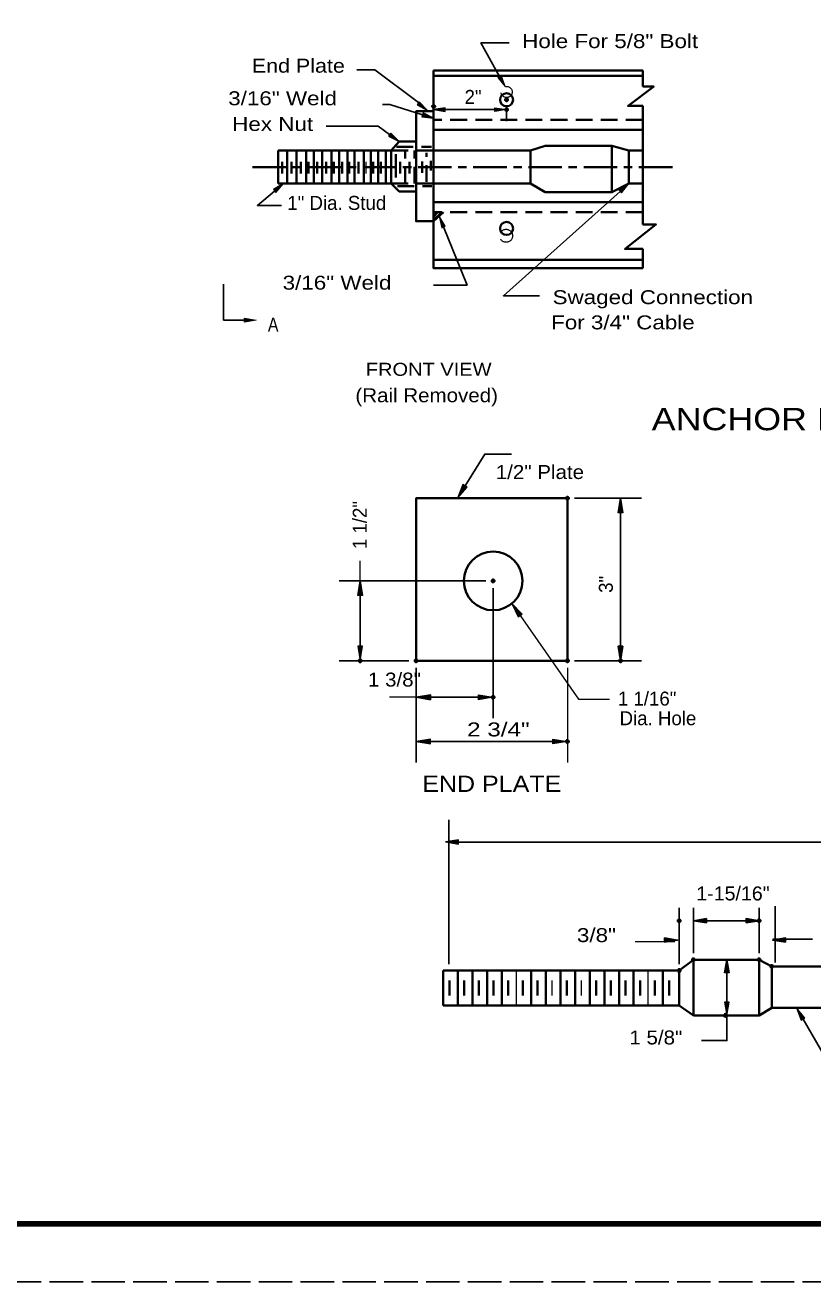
# Model space of a CAD drawing. Extents: x -4892 to -4420, y 4581 to 4875.
# Drawn here: x -4711.9 to -4621.5, y 4581.3 to 4725.5 of the extents above; entities that cross this region are included whole.
import ezdxf

# ---------------------------------------------------------------- set-up
doc = ezdxf.new("R2010")
doc.units = 0
doc.header["$LTSCALE"] = 0.64
doc.header["$PDMODE"] = 32
doc.header["$PDSIZE"] = 0.32
for name, pattern in [('LONG_DASH_SHORT_DASH', [9.9, 6, -1.2, 1.5, -1.2]), ('LONG_DASHED', [7.5, 6, -1.5]), ('MEDIUM_DASHED', [4.5, 3, -1.5])]:
    doc.linetypes.add(name, pattern=pattern)
for name, color, linetype, lineweight in [('1', 7, 'Continuous', 13), ('2', 7, 'Continuous', 40), ('3', 7, 'Continuous', 13), ('5', 7, 'MEDIUM_DASHED', 40), ('6', 7, 'Continuous', 13)]:
    doc.layers.add(name, color=color, linetype=linetype, lineweight=lineweight)

msp = doc.modelspace()

# ---------------------------------------------------------------- hatches: boundary and pattern name
at = {"layer": '1'}
for points in [[(-4663.6723, 4715.6139), (-4663.6723, 4716.0588), (-4665.0067, 4715.8363), (-4665.0067, 4715.8363)], [(-4657.9767, 4715.6139), (-4657.9767, 4716.0588), (-4656.6422, 4715.8363), (-4656.6422, 4715.8363)], [(-4643.2838, 4669.5649), (-4643.8398, 4669.5649), (-4643.5618, 4671.2329), (-4643.5618, 4671.2329)], [(-4673.1654, 4660.074), (-4673.7214, 4660.074), (-4673.4434, 4661.742), (-4673.4434, 4661.742)], [(-4673.1654, 4654.2527), (-4673.7214, 4654.2527), (-4673.4434, 4652.5847), (-4673.4434, 4652.5847)], [(-4643.2838, 4654.2527), (-4643.8398, 4654.2527), (-4643.5618, 4652.5847), (-4643.5618, 4652.5847)], [(-4665.357, 4648.1111), (-4665.357, 4648.6671), (-4667.025, 4648.3891), (-4667.025, 4648.3891)], [(-4659.8548, 4648.1111), (-4659.8548, 4648.6671), (-4658.1868, 4648.3891), (-4658.1868, 4648.3891)], [(-4665.357, 4643.0403), (-4665.357, 4643.5963), (-4667.025, 4643.3183), (-4667.025, 4643.3183)], [(-4651.3313, 4643.0403), (-4651.3313, 4643.5963), (-4649.6633, 4643.3183), (-4649.6633, 4643.3183)], [(-4662.1488, 4631.5345), (-4662.1488, 4632.0349), (-4663.6501, 4631.7847), (-4663.6501, 4631.7847)], [(-4633.7017, 4622.4884), (-4633.7017, 4622.9887), (-4635.2029, 4622.7386), (-4635.2029, 4622.7386)], [(-4629.1636, 4622.4884), (-4629.1636, 4622.9887), (-4627.6624, 4622.7386), (-4627.6624, 4622.7386)], [(-4638.5088, 4620.2733), (-4638.5088, 4620.7737), (-4637.0077, 4620.5235), (-4637.0077, 4620.5235)], [(-4624.6222, 4620.2733), (-4624.6222, 4620.7737), (-4626.1234, 4620.5235), (-4626.1234, 4620.5235)], [(-4631.1129, 4616.7616), (-4631.6156, 4616.7616), (-4631.3654, 4618.2627), (-4631.3654, 4618.2627)], [(-4631.1129, 4613.3789), (-4631.6156, 4613.3789), (-4631.3654, 4611.8777), (-4631.3654, 4611.8777)]]:
    msp.add_hatch(color=256, dxfattribs=at).paths.add_polyline_path(points)
at = {"layer": '3'}
for points in [[(-4657.2516, 4719.7617), (-4657.6408, 4719.546), (-4656.8002, 4718.4873), (-4656.8002, 4718.4873)], [(-4666.6525, 4716.7271), (-4666.9172, 4716.3713), (-4665.7139, 4715.7508), (-4665.7139, 4715.7508)], [(-4666.2143, 4715.4538), (-4666.3477, 4715.029), (-4665.0067, 4714.8422), (-4665.0067, 4714.8422)], [(-4669.9217, 4713.1564), (-4670.1864, 4712.8006), (-4668.9833, 4712.1801), (-4668.9833, 4712.1801)], [(-4683.4014, 4706.6579), (-4683.1145, 4706.3198), (-4682.2382, 4707.3496), (-4682.2382, 4707.3496)], [(-4643.7631, 4706.6245), (-4643.4651, 4706.2932), (-4642.6199, 4707.3496), (-4642.6199, 4707.3496)], [(-4664.0793, 4702.2855), (-4663.6678, 4702.4523), (-4664.3751, 4703.6043), (-4664.3751, 4703.6043)], [(-4686.7152, 4691.4568), (-4686.7152, 4691.9017), (-4685.3808, 4691.6793), (-4685.3808, 4691.6793)], [(-4661.1725, 4672.5006), (-4661.6452, 4672.7953), (-4662.2901, 4671.2329), (-4662.2901, 4671.2329)], [(-4655.3123, 4657.622), (-4654.8564, 4657.9389), (-4656.0384, 4659.151), (-4656.0384, 4659.151)], [(-4622.833, 4611.3094), (-4622.4016, 4611.5597), (-4623.369, 4612.7339), (-4623.369, 4612.7339)]]:
    msp.add_hatch(color=256, dxfattribs=at).paths.add_polyline_path(points)

# ---------------------------------------------------------------- linework, layer by layer
at = {"layer": '1', "lineweight": 40}
for p, q in [((-4641.0208, 4720.331), (-4665.0067, 4720.331)), ((-4641.0208, 4718.4762), (-4641.0208, 4720.331)), ((-4641.0208, 4719.7127), (-4665.0067, 4719.7127)), ((-4641.0208, 4702.668), (-4641.0208, 4716.2678)), ((-4641.0208, 4713.5301), (-4665.0067, 4713.5301)), ((-4682.8498, 4707.3496), (-4682.8498, 4711.1459)), ((-4669.8639, 4711.1459), (-4682.8498, 4711.1459)), ((-4681.809, 4707.3496), (-4681.809, 4711.1459)), ((-4680.7437, 4707.3496), (-4680.7437, 4711.1459)), ((-4679.6495, 4707.3496), (-4679.6495, 4711.1459)), ((-4678.7688, 4707.3496), (-4678.7688, 4711.1459)), ((-4677.7836, 4707.3496), (-4677.7836, 4711.1459)), ((-4676.7427, 4707.3496), (-4676.7427, 4711.1459)), ((-4675.8642, 4707.3496), (-4675.8642, 4711.1459)), ((-4674.9035, 4707.3496), (-4674.9035, 4711.1459)), ((-4674.1028, 4707.3496), (-4674.1028, 4711.1459)), ((-4673.0376, 4707.3496), (-4673.0376, 4711.1459)), ((-4672.2103, 4707.3496), (-4672.2103, 4711.1459)), ((-4671.3562, 4707.3496), (-4671.3562, 4711.1459)), ((-4670.4778, 4707.3496), (-4670.4778, 4711.1459)), ((-4668.9833, 4712.1801), (-4669.8639, 4711.1459)), ((-4669.8639, 4707.3496), (-4669.8639, 4711.1459)), ((-4666.9305, 4712.1801), (-4668.9833, 4712.1801)), ((-4653.8978, 4711.1459), (-4665.0067, 4711.1459)), ((-4653.8978, 4711.1459), (-4652.2142, 4711.6753)), ((-4653.8978, 4711.1459), (-4653.8978, 4707.3496)), ((-4644.5548, 4711.6753), (-4652.2142, 4711.6753)), ((-4644.5548, 4706.3777), (-4644.5548, 4711.6753)), ((-4642.6199, 4711.1459), (-4644.5548, 4711.6753)), ((-4641.0208, 4711.1459), (-4642.6199, 4711.1459)), ((-4642.6199, 4707.3496), (-4642.6199, 4711.1459)), ((-4682.3962, 4709.8315), (-4682.3962, 4708.5172)), ((-4681.3287, 4709.8315), (-4681.3287, 4708.5172)), ((-4680.2367, 4709.8315), (-4680.2367, 4708.5172)), ((-4679.356, 4709.8315), (-4679.356, 4708.5172)), ((-4678.3708, 4709.8315), (-4678.3708, 4708.5172)), ((-4677.3299, 4709.8315), (-4677.3299, 4708.5172)), ((-4676.4492, 4709.8315), (-4676.4492, 4708.5172)), ((-4675.4907, 4709.8315), (-4675.4907, 4708.5172)), ((-4674.69, 4709.8315), (-4674.69, 4708.5172)), ((-4673.6247, 4709.8315), (-4673.6247, 4708.5172)), ((-4671.9433, 4709.8315), (-4671.9433, 4708.5172)), ((-4671.0649, 4709.8315), (-4671.0649, 4708.5172)), ((-4669.3568, 4708.0434), (-4669.3568, 4710.7278)), ((-4669.8639, 4707.3496), (-4682.8498, 4707.3496)), ((-4668.9833, 4706.4488), (-4669.8639, 4707.3496)), ((-4653.8978, 4707.3496), (-4665.0067, 4707.3496)), ((-4653.8978, 4707.3496), (-4652.2142, 4706.3777)), ((-4642.6199, 4707.3496), (-4644.5548, 4706.3777)), ((-4641.0208, 4707.3496), (-4642.6199, 4707.3496)), ((-4666.9305, 4706.4488), (-4668.9833, 4706.4488)), ((-4644.5548, 4706.3777), (-4652.2142, 4706.3777)), ((-4641.0208, 4705.2301), (-4665.0067, 4705.2301)), ((-4665.0067, 4703.0217), (-4663.8592, 4704.0825)), ((-4665.0067, 4703.5309), (-4664.5152, 4704.0825)), ((-4641.0208, 4697.6351), (-4641.0208, 4699.8436)), ((-4641.0208, 4698.607), (-4665.0067, 4698.607)), ((-4635.2029, 4618.2627), (-4636.8375, 4617.0218)), ((-4630.6147, 4618.2627), (-4629.8642, 4618.2627)), ((-4626.209, 4617.4988), (-4627.6624, 4618.2627)), ((-4663.9147, 4617.0218), (-4636.8375, 4617.0218)), ((-4663.9147, 4613.0208), (-4663.9147, 4617.0218)), ((-4662.2334, 4613.0208), (-4662.2334, 4617.0218)), ((-4660.552, 4613.0208), (-4660.552, 4617.0218)), ((-4658.8707, 4613.0208), (-4658.8707, 4617.0218)), ((-4657.1893, 4613.0208), (-4657.1893, 4617.0218)), ((-4653.8267, 4613.0208), (-4653.8267, 4617.0218)), ((-4652.1453, 4613.0208), (-4652.1453, 4617.0218)), ((-4650.464, 4613.0208), (-4650.464, 4617.0218)), ((-4648.7827, 4613.0208), (-4648.7827, 4617.0218)), ((-4647.1012, 4613.0208), (-4647.1012, 4617.0218)), ((-4645.4199, 4613.0208), (-4645.4199, 4617.0218)), ((-4643.7386, 4613.0208), (-4643.7386, 4617.0218)), ((-4642.0572, 4613.0208), (-4642.0572, 4617.0218)), ((-4638.6946, 4613.0208), (-4638.6946, 4617.0218)), ((-4663.1852, 4614.1651), (-4663.1852, 4615.8776)), ((-4661.5039, 4614.1651), (-4661.5039, 4615.8776)), ((-4659.8226, 4614.1651), (-4659.8226, 4615.8776)), ((-4658.1412, 4614.1651), (-4658.1412, 4615.8776)), ((-4656.4599, 4614.1651), (-4656.4599, 4615.8776)), ((-4654.7785, 4614.1651), (-4654.7785, 4615.8776)), ((-4653.0972, 4614.1651), (-4653.0972, 4615.8776)), ((-4649.7345, 4614.1651), (-4649.7345, 4615.8776)), ((-4646.3718, 4614.1651), (-4646.3718, 4615.8776)), ((-4644.6905, 4614.1651), (-4644.6905, 4615.8776)), ((-4643.0092, 4614.1651), (-4643.0092, 4615.8776)), ((-4641.3277, 4614.1651), (-4641.3277, 4615.8776)), ((-4639.6464, 4614.1651), (-4639.6464, 4615.8776)), ((-4637.9651, 4614.1651), (-4637.9651, 4615.8776)), ((-4635.2029, 4611.8777), (-4636.8375, 4613.0208)), ((-4626.209, 4612.7339), (-4627.6624, 4611.8777))]:
    msp.add_line(p, q, dxfattribs=at)
at = {"layer": '1'}
for p, q in [((-4665.0067, 4715.5427), (-4665.0067, 4714.5019)), ((-4672.7974, 4709.8315), (-4672.7974, 4708.5172)), ((-4665.0067, 4703.2396), (-4664.1327, 4704.0825)), ((-4665.0067, 4703.8334), (-4664.7843, 4704.0825)), ((-4649.6633, 4651.7507), (-4649.6633, 4640.9164)), ((-4641.8793, 4620.3511), (-4637.3412, 4620.3511)), ((-4655.508, 4613.0208), (-4655.508, 4617.0218)), ((-4640.3759, 4613.0208), (-4640.3759, 4617.0218)), ((-4651.4158, 4614.1651), (-4651.4158, 4615.8776)), ((-4648.0532, 4614.1651), (-4648.0532, 4615.8776)), ((-4630.7849, 4611.8777), (-4629.8642, 4611.8777))]:
    msp.add_line(p, q, dxfattribs=at)
at = {"layer": '1', "lineweight": 25}
for p, q in [((-4663.6723, 4715.8363), (-4657.9767, 4715.8363)), ((-4656.6422, 4716.3056), (-4656.6422, 4714.5019)), ((-4648.8293, 4671.2329), (-4641.1598, 4671.2329)), ((-4643.5618, 4669.5649), (-4643.5618, 4654.2527)), ((-4659.0208, 4661.742), (-4675.8454, 4661.742)), ((-4658.1868, 4660.908), (-4658.1868, 4645.9872)), ((-4673.4434, 4660.074), (-4673.4434, 4654.2527)), ((-4667.859, 4652.5847), (-4675.8454, 4652.5847)), ((-4648.8293, 4652.5847), (-4641.1598, 4652.5847)), ((-4667.025, 4651.7507), (-4667.025, 4645.9872)), ((-4667.025, 4651.7507), (-4667.025, 4640.9164)), ((-4665.357, 4648.3891), (-4659.8548, 4648.3891)), ((-4665.357, 4643.3183), (-4651.3313, 4643.3183)), ((-4663.2553, 4617.7724), (-4663.2553, 4634.3357)), ((-4663.2553, 4631.7713), (-4515.8575, 4631.7713)), ((-4636.8375, 4617.7724), (-4636.8375, 4624.2397)), ((-4635.2029, 4619.0134), (-4635.2029, 4624.2397)), ((-4627.6624, 4619.0134), (-4627.6624, 4624.2397)), ((-4625.8154, 4617.9503), (-4625.8154, 4624.4177)), ((-4633.7017, 4622.7386), (-4629.1636, 4622.7386)), ((-4626.0689, 4620.6392), (-4621.5308, 4620.6392)), ((-4631.3654, 4613.3789), (-4631.3654, 4616.7616))]:
    msp.add_line(p, q, dxfattribs=at)
at = {"layer": '1', "linetype": 'LONG_DASHED', "lineweight": 25}
msp.add_line((-4422.0369, 4581.2899), (-4891.7458, 4581.2899), dxfattribs=at)
at = {"layer": '1', "lineweight": 158}
msp.add_lwpolyline([(-4423.1489, 4868.1859), (-4423.1489, 4587.9619), (-4856.8289, 4587.9619)], dxfattribs=at)
at = {"layer": '1', "lineweight": 40}
for points in [[(-4641.0208, 4697.6351), (-4665.0067, 4697.6351), (-4665.0067, 4720.331)], [(-4641.0208, 4718.4762), (-4639.7577, 4718.4762), (-4642.7044, 4716.2678), (-4641.0208, 4716.2678)], [(-4665.0067, 4715.6495), (-4667.0261, 4715.6495), (-4667.0261, 4703.0217), (-4665.0067, 4703.0217)], [(-4641.0208, 4702.668), (-4639.5041, 4702.668), (-4643.0403, 4699.8436), (-4641.0208, 4699.8436)], [(-4663.9147, 4613.0208), (-4636.8375, 4613.0208), (-4636.8375, 4617.0218)]]:
    msp.add_lwpolyline(points, dxfattribs=at)
at = {"layer": '1'}
for points in [[(-4663.6723, 4715.6139), (-4663.6723, 4716.0588), (-4665.0067, 4715.8363), (-4665.0067, 4715.8363)], [(-4657.9767, 4715.6139), (-4657.9767, 4716.0588), (-4656.6422, 4715.8363), (-4656.6422, 4715.8363)], [(-4643.2838, 4669.5649), (-4643.8398, 4669.5649), (-4643.5618, 4671.2329), (-4643.5618, 4671.2329)], [(-4673.1654, 4660.074), (-4673.7214, 4660.074), (-4673.4434, 4661.742), (-4673.4434, 4661.742)], [(-4673.1654, 4654.2527), (-4673.7214, 4654.2527), (-4673.4434, 4652.5847), (-4673.4434, 4652.5847)], [(-4659.8548, 4648.1111), (-4659.8548, 4648.6671), (-4658.1868, 4648.3891), (-4658.1868, 4648.3891)], [(-4665.357, 4643.0403), (-4665.357, 4643.5963), (-4667.025, 4643.3183), (-4667.025, 4643.3183)], [(-4651.3313, 4643.0403), (-4651.3313, 4643.5963), (-4649.6633, 4643.3183), (-4649.6633, 4643.3183)], [(-4662.1488, 4631.5345), (-4662.1488, 4632.0349), (-4663.6501, 4631.7847), (-4663.6501, 4631.7847)], [(-4631.1129, 4616.7616), (-4631.6156, 4616.7616), (-4631.3654, 4618.2627), (-4631.3654, 4618.2627)], [(-4631.1129, 4613.3789), (-4631.6156, 4613.3789), (-4631.3654, 4611.8777), (-4631.3654, 4611.8777)]]:
    msp.add_lwpolyline(points, close=True, dxfattribs=at)
at = {"layer": '1', "lineweight": 40}
for points in [[(-4667.025, 4652.5847), (-4649.6633, 4652.5847), (-4649.6633, 4671.2329), (-4667.025, 4671.2329)], [(-4635.2029, 4611.8777), (-4627.6624, 4611.8777), (-4627.6624, 4618.2627), (-4635.2029, 4618.2627)], [(-4605.9484, 4612.7339), (-4605.9484, 4617.4988), (-4626.209, 4617.4988), (-4626.209, 4612.7339)]]:
    msp.add_lwpolyline(points, close=True, dxfattribs=at)
at = {"layer": '1', "lineweight": 25}
for points in [[(-4643.2838, 4654.2527), (-4643.8398, 4654.2527), (-4643.5618, 4652.5847), (-4643.5618, 4652.5847)], [(-4665.357, 4648.1111), (-4665.357, 4648.6671), (-4667.025, 4648.3891), (-4667.025, 4648.3891)], [(-4633.7017, 4622.4884), (-4633.7017, 4622.9887), (-4635.2029, 4622.7386), (-4635.2029, 4622.7386)], [(-4629.1636, 4622.4884), (-4629.1636, 4622.9887), (-4627.6624, 4622.7386), (-4627.6624, 4622.7386)], [(-4638.5088, 4620.2733), (-4638.5088, 4620.7737), (-4637.0077, 4620.5235), (-4637.0077, 4620.5235)], [(-4624.6222, 4620.2733), (-4624.6222, 4620.7737), (-4626.1234, 4620.5235), (-4626.1234, 4620.5235)]]:
    msp.add_lwpolyline(points, close=True, dxfattribs=at)
at = {"layer": '1', "lineweight": 40}
for centre, radius in [((-4656.6414, 4716.9718), 0.7466), ((-4656.6414, 4702.2018), 0.7466), ((-4658.1872, 4661.7413), 3.367)]:
    msp.add_circle(centre, radius, dxfattribs=at)
at = {"layer": '2', "linetype": 'MEDIUM_DASHED'}
for p, q in [((-4641.0208, 4714.6777), (-4665.0067, 4714.6777)), ((-4669.8639, 4711.1459), (-4665.0067, 4711.1459)), ((-4669.2746, 4711.5662), (-4665.2469, 4711.5662)), ((-4668.2648, 4707.3496), (-4668.2648, 4711.1459)), ((-4667.1973, 4707.3496), (-4667.1973, 4711.1459)), ((-4668.8497, 4709.8315), (-4668.8497, 4708.5172)), ((-4667.7845, 4709.8315), (-4667.7845, 4708.5172)), ((-4666.3144, 4709.8872), (-4666.3144, 4708.575)), ((-4665.834, 4707.5386), (-4665.834, 4710.8946)), ((-4665.327, 4708.853), (-4665.327, 4709.945)), ((-4669.8639, 4707.3496), (-4665.0067, 4707.3496)), ((-4669.1678, 4707.036), (-4665.2202, 4707.036)), ((-4641.0208, 4704.0825), (-4665.0067, 4704.0825))]:
    msp.add_line(p, q, dxfattribs=at)
at = {"layer": '2', "linetype": 'MEDIUM_DASHED', "lineweight": 13}
for centre, radius in [((-4656.6414, 4717.867), 0.6399), ((-4656.6947, 4701.3625), 0.7466)]:
    msp.add_circle(centre, radius, dxfattribs=at)
at = {"layer": '3', "lineweight": 25}
for p, q in [((-4671.7599, 4720.3978), (-4673.8237, 4720.3978)), ((-4666.7292, 4716.6526), (-4671.7599, 4720.3978)), ((-4689.1127, 4691.6793), (-4689.1127, 4695.8203)), ((-4686.7152, 4691.6793), (-4689.1127, 4691.6793))]:
    msp.add_line(p, q, dxfattribs=at)
at = {"layer": '3'}
for p, q in [((-4673.4434, 4661.742), (-4673.4434, 4664.0605)), ((-4667.025, 4648.3891), (-4670.0774, 4648.3891))]:
    msp.add_line(p, q, dxfattribs=at)
at = {"layer": '3', "lineweight": 25}
for points in [[(-4657.4473, 4719.6549), (-4659.5757, 4723.4958), (-4656.3331, 4723.4958)], [(-4666.2811, 4715.2403), (-4670.0218, 4716.4102), (-4670.8758, 4716.4102)], [(-4670.0552, 4712.9785), (-4671.3607, 4713.9504), (-4677.3321, 4713.9504)], [(-4683.2591, 4706.4888), (-4685.2251, 4704.832), (-4682.4518, 4704.832)], [(-4643.6141, 4706.4599), (-4657.0092, 4694.477), (-4652.8503, 4694.477)], [(-4663.8725, 4702.37), (-4661.1703, 4695.7092), (-4665.0089, 4695.7092)], [(-4661.4094, 4672.6473), (-4659.1353, 4676.3058), (-4656.0829, 4676.3058)], [(-4631.3654, 4611.8777), (-4631.3654, 4608.9753), (-4634.2877, 4608.9753)], [(-4622.6184, 4611.434), (-4616.6581, 4601.1258), (-4610.293, 4601.1258)]]:
    msp.add_lwpolyline(points, dxfattribs=at)
at = {"layer": '3'}
for points in [[(-4657.2516, 4719.7617), (-4657.6408, 4719.546), (-4656.8002, 4718.4873), (-4656.8002, 4718.4873)], [(-4666.6525, 4716.7271), (-4666.9172, 4716.3713), (-4665.7139, 4715.7508), (-4665.7139, 4715.7508)], [(-4666.2143, 4715.4538), (-4666.3477, 4715.029), (-4665.0067, 4714.8422), (-4665.0067, 4714.8422)], [(-4669.9217, 4713.1564), (-4670.1864, 4712.8006), (-4668.9833, 4712.1801), (-4668.9833, 4712.1801)], [(-4683.4014, 4706.6579), (-4683.1145, 4706.3198), (-4682.2382, 4707.3496), (-4682.2382, 4707.3496)], [(-4643.7631, 4706.6245), (-4643.4651, 4706.2932), (-4642.6199, 4707.3496), (-4642.6199, 4707.3496)], [(-4664.0793, 4702.2855), (-4663.6678, 4702.4523), (-4664.3751, 4703.6043), (-4664.3751, 4703.6043)], [(-4686.7152, 4691.4568), (-4686.7152, 4691.9017), (-4685.3808, 4691.6793), (-4685.3808, 4691.6793)], [(-4661.1725, 4672.5006), (-4661.6452, 4672.7953), (-4662.2901, 4671.2329), (-4662.2901, 4671.2329)], [(-4655.3123, 4657.622), (-4654.8564, 4657.9389), (-4656.0384, 4659.151), (-4656.0384, 4659.151)], [(-4622.833, 4611.3094), (-4622.4016, 4611.5597), (-4623.369, 4612.7339), (-4623.369, 4612.7339)]]:
    msp.add_lwpolyline(points, close=True, dxfattribs=at)
msp.add_lwpolyline([(-4655.0843, 4657.7799), (-4648.4012, 4648.17), (-4644.8239, 4648.17)], dxfattribs=at)
at = {"layer": '5', "linetype": 'Continuous', "lineweight": 13}
msp.add_line((-4631.3654, 4618.2627), (-4631.3632, 4618.2627), dxfattribs=at)
msp.add_line((-4631.3654, 4618.2627), (-4631.3632, 4618.2627), dxfattribs=at)
at = {"layer": '5'}
for p in [(-4656.6422, 4716.9728), (-4665.0067, 4716.21), (-4656.6422, 4715.8363), (-4649.6633, 4671.2329), (-4658.1868, 4661.742), (-4673.4434, 4652.5847), (-4667.025, 4652.5847), (-4649.6633, 4652.5847), (-4643.5618, 4652.5847), (-4658.1868, 4648.3891), (-4649.6633, 4643.3183), (-4636.8375, 4622.7386), (-4627.6624, 4622.7386), (-4635.2029, 4618.2627), (-4627.6624, 4618.2627), (-4626.209, 4617.4988), (-4636.8375, 4617.0218), (-4631.5355, 4611.8777)]:
    msp.add_point(p, dxfattribs=at)
at = {"layer": '6', "linetype": 'LONG_DASH_SHORT_DASH', "lineweight": 40}
msp.add_line((-4685.8077, 4709.2467), (-4637.3847, 4709.2467), dxfattribs=at)

# ---------------------------------------------------------------- texts
at = {"layer": '1'}
msp.add_text('2"', height=1.601, dxfattribs=at).set_placement((-4661.4594, 4716.4991))
msp.add_text('3"', height=1.601, rotation=90, dxfattribs=at).set_placement((-4644.4458, 4660.3742))
at = {"layer": '1', "width": 1.3}
msp.add_text('2 3/4"', height=1.601, dxfattribs=at).set_placement((-4661.1725, 4643.8966))
at = {"layer": '3'}
for s, height, width, p in [('Hole For 5/8" Bolt', 1.601, 1.2, (-4654.8475, 4722.9042)), ('End Plate', 1.601, 1.15, (-4685.8722, 4720.0797)), ('3/16" Weld', 1.601, 1.2, (-4688.5811, 4716.3423)), ('Hex Nut', 1.601, 1.2, (-4688.1197, 4713.3911)), ('3/16" Weld', 1.601, 1.2, (-4682.3361, 4695.1765)), ('Swaged Connection', 1.601, 1.2, (-4651.3558, 4693.5118)), ('A', 1.601, 0.85, (-4684.0263, 4690.3648)), ('For 3/4" Cable', 1.601, 1.2, (-4651.5259, 4690.6207)), ('FRONT VIEW', 1.495, 1.15, (-4672.7962, 4685.2852)), ('(Rail Removed)', 1.601, 1.1, (-4673.9873, 4682.2551)), ('ANCHOR PLATE DETAIL', 2.562, 1.2, (-4639.9878, 4679.0403)), ('1/2" Plate', 1.601, 1.1, (-4657.881, 4673.4413)), ('1 3/8"', 1.601, 1.1, (-4672.5461, 4649.6201)), ('END PLATE', 1.868, 1.15, (-4666.3188, 4637.5248)), ('1-15/16"', 1.601, 1.05, (-4634.8715, 4625.0727)), ('3/8"', 1.601, 1.2, (-4648.568, 4620.2877)), ('1 5/8"', 1.601, 1.1, (-4642.5487, 4608.5406))]:
    msp.add_text(s, height=height, dxfattribs=dict(at, width=width)).set_placement(p)
for s, p in [('1" Dia. Stud', (-4681.8002, 4704.3338)), ('1 1/16"', (-4643.8676, 4647.4383)), ('Dia. Hole', (-4643.673, 4645.1843))]:
    msp.add_text(s, height=1.601, dxfattribs=at).set_placement(p)
msp.add_text('1 1/2"', height=1.601, rotation=90, dxfattribs=at).set_placement((-4672.6873, 4665.3949))

doc.saveas('drawing.dxf')
